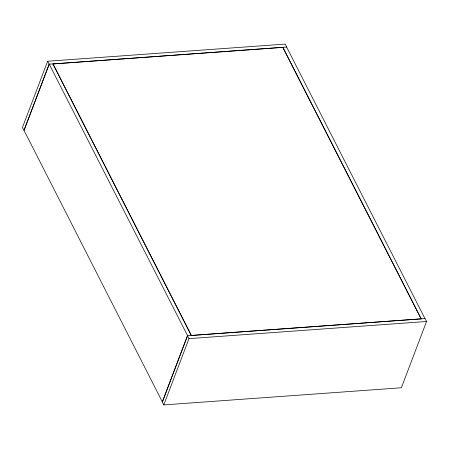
<?xml version="1.0" encoding="UTF-8"?>
<svg xmlns="http://www.w3.org/2000/svg" width="449" height="449" viewBox="0 0 449 449"><rect width="100%" height="100%" fill="white"/><g stroke="black" fill="none" stroke-linecap="round" stroke-linejoin="round"><path stroke-width="0.67" d="M47.633 61.232L22.45 127.51L23.949 130.451L49.132 64.173L47.633 61.232L285.21 44.092L286.703 47.027L49.132 64.173M187.48 335.695L162.297 401.973L163.79 404.908L401.367 387.768L426.55 321.49L425.051 318.549L187.48 335.695L188.973 338.63L163.79 404.908M188.973 338.63L426.55 321.49M286.602 47.033L424.95 318.56M282.853 47.308L421.196 318.829M52.988 63.893L191.336 335.414M49.233 64.162L24.05 130.44L162.398 401.967L187.581 335.689L49.233 64.162M282.819 47.386L52.954 63.977L191.302 335.498L421.168 318.913L282.819 47.386"/></g></svg>
